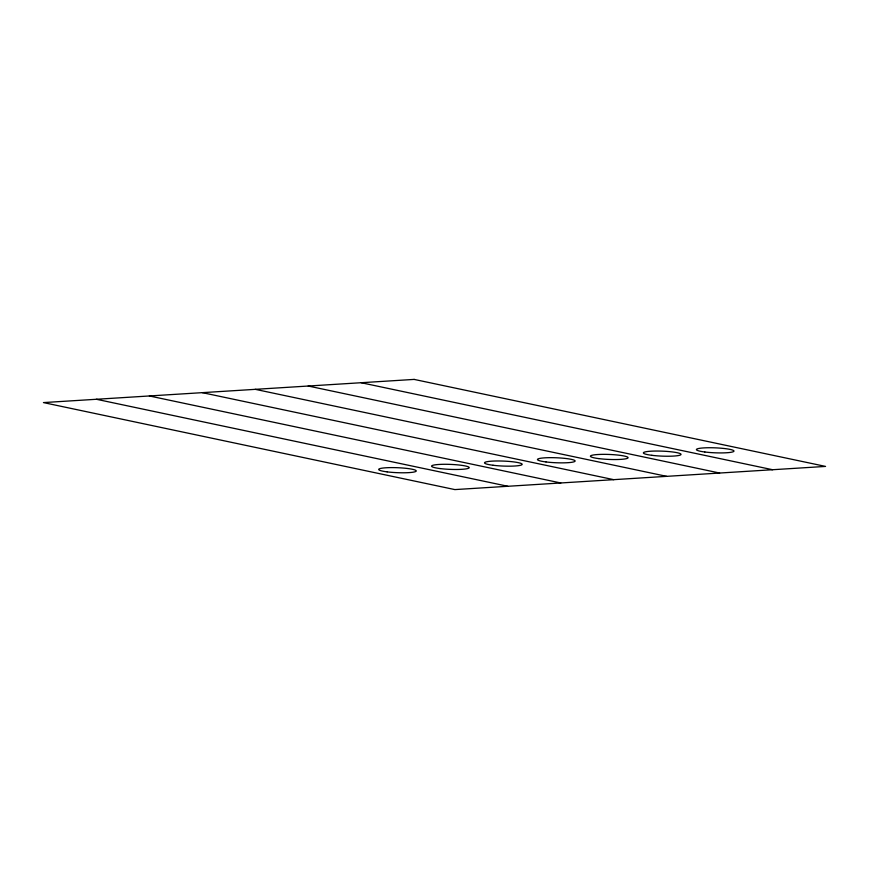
<?xml version="1.0" encoding="UTF-8"?>
<svg xmlns="http://www.w3.org/2000/svg" width="869" height="869" viewBox="0 0 869 869"><rect width="100%" height="100%" fill="white"/><g stroke="black" fill="none" stroke-linecap="round" stroke-linejoin="round"><path stroke-width="1.3" d="M361.167 382.718L772.595 469.727M308.213 386.021L719.641 473.04M255.258 389.334L666.686 476.353M202.314 392.647L613.742 479.666M149.359 395.96L560.787 482.979M96.405 399.273L507.833 486.282M414.122 379.405L43.45 402.586L454.878 489.595L825.55 466.414L414.122 379.405M704.846 451.999A18.825 2.488 2.3 0 0 733.947 451.217A18.825 2.488 2.3 0 0 706.725 447.774A18.825 2.488 2.3 0 0 704.846 451.999M651.891 455.313A18.825 2.488 2.3 0 0 680.992 454.53A18.825 2.488 2.3 0 0 653.77 451.076A18.825 2.488 2.3 0 0 651.891 455.313M598.937 458.626A18.825 2.488 2.3 0 0 628.048 457.833A18.825 2.488 2.3 0 0 600.816 454.389A18.825 2.488 2.3 0 0 598.937 458.626M545.982 461.939A18.825 2.488 2.3 0 0 575.093 461.146A18.825 2.488 2.3 0 0 547.872 457.702A18.825 2.488 2.3 0 0 545.982 461.939M493.027 465.252A18.825 2.488 2.3 0 0 522.139 464.459A18.825 2.488 2.3 0 0 494.917 461.015A18.825 2.488 2.3 0 0 493.027 465.252M440.083 468.565A18.825 2.488 2.3 0 0 469.184 467.772A18.825 2.488 2.3 0 0 441.963 464.328A18.825 2.488 2.3 0 0 440.083 468.565M387.129 471.867A18.825 2.488 2.3 0 0 416.229 471.085A18.825 2.488 2.3 0 0 389.008 467.641A18.825 2.488 2.3 0 0 387.129 471.867"/></g></svg>
